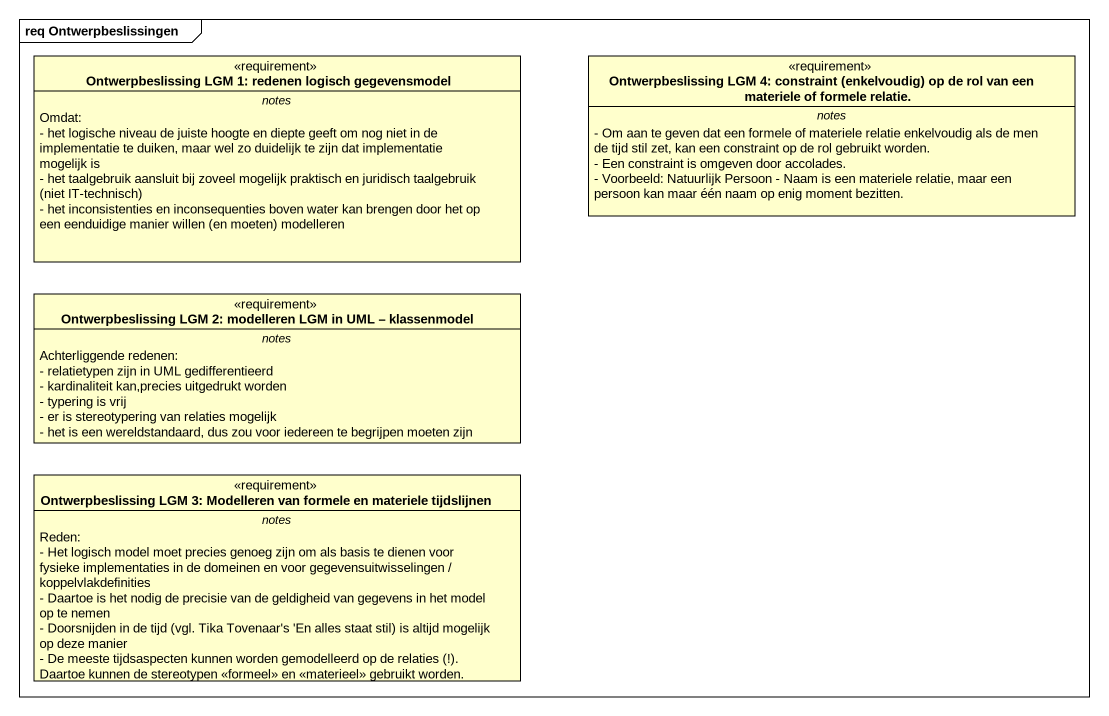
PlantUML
@startuml
mainframe req Ontwerpbeslissingen
hide circle
hide empty members
skinparam classAttributeIconSize 0
class "Ontwerpbeslissing LGM 1: redenen logisch gegevensmodel" as Ontwerpbeslissing_LGM_1 <<requirement>> {
  -- notes --
  Omdat:
  - het logische niveau de juiste hoogte en diepte geeft om nog niet in de implementatie te duiken, maar wel zo duidelijk te zijn dat implementatie mogelijk is
  {field} - het taalgebruik aansluit bij zoveel mogelijk praktisch en juridisch taalgebruik (niet IT-technisch)
  {field} - het inconsistenties en inconsequenties boven water kan brengen door het op een eenduidige manier willen (en moeten) modelleren
}
class "Ontwerpbeslissing LGM 4: constraint (enkelvoudig) op de rol van een materiele of formele relatie." as Ontwerpbeslissing_LGM_4 <<requirement>> {
  -- notes --
  - Om aan te geven dat een formele of materiele relatie enkelvoudig als de men de tijd stil zet, kan een constraint op de rol gebruikt worden.
  - Een constraint is omgeven door accolades.
  - Voorbeeld: Natuurlijk Persoon - Naam is een materiele relatie, maar een persoon kan maar één naam op enig moment bezitten.
}
class "Ontwerpbeslissing LGM 2: modelleren LGM in UML – klassenmodel" as Ontwerpbeslissing_LGM_2 <<requirement>> {
  -- notes --
  Achterliggende redenen:
  - relatietypen zijn in UML gedifferentieerd
  - kardinaliteit kan,precies uitgedrukt worden
  - typering is vrij
  - er is stereotypering van relaties mogelijk
  - het is een wereldstandaard, dus zou voor iedereen te begrijpen moeten zijn
}
class "Ontwerpbeslissing LGM 3: Modelleren van formele en materiele tijdslijnen" as Ontwerpbeslissing_LGM_3 <<requirement>> {
  -- notes --
  Reden:
  - Het logisch model moet precies genoeg zijn om als basis te dienen voor fysieke implementaties in de domeinen en voor gegevensuitwisselingen / koppelvlakdefinities
  - Daartoe is het nodig de precisie van de geldigheid van gegevens in het model op te nemen
  {field} - Doorsnijden in de tijd (vgl. Tika Tovenaar's 'En alles staat stil) is altijd mogelijk op deze manier
  {field} - De meeste tijdsaspecten kunnen worden gemodelleerd op de relaties (!). Daartoe kunnen de stereotypen <<formeel>> en <<materieel>> gebruikt worden.
}
@enduml
